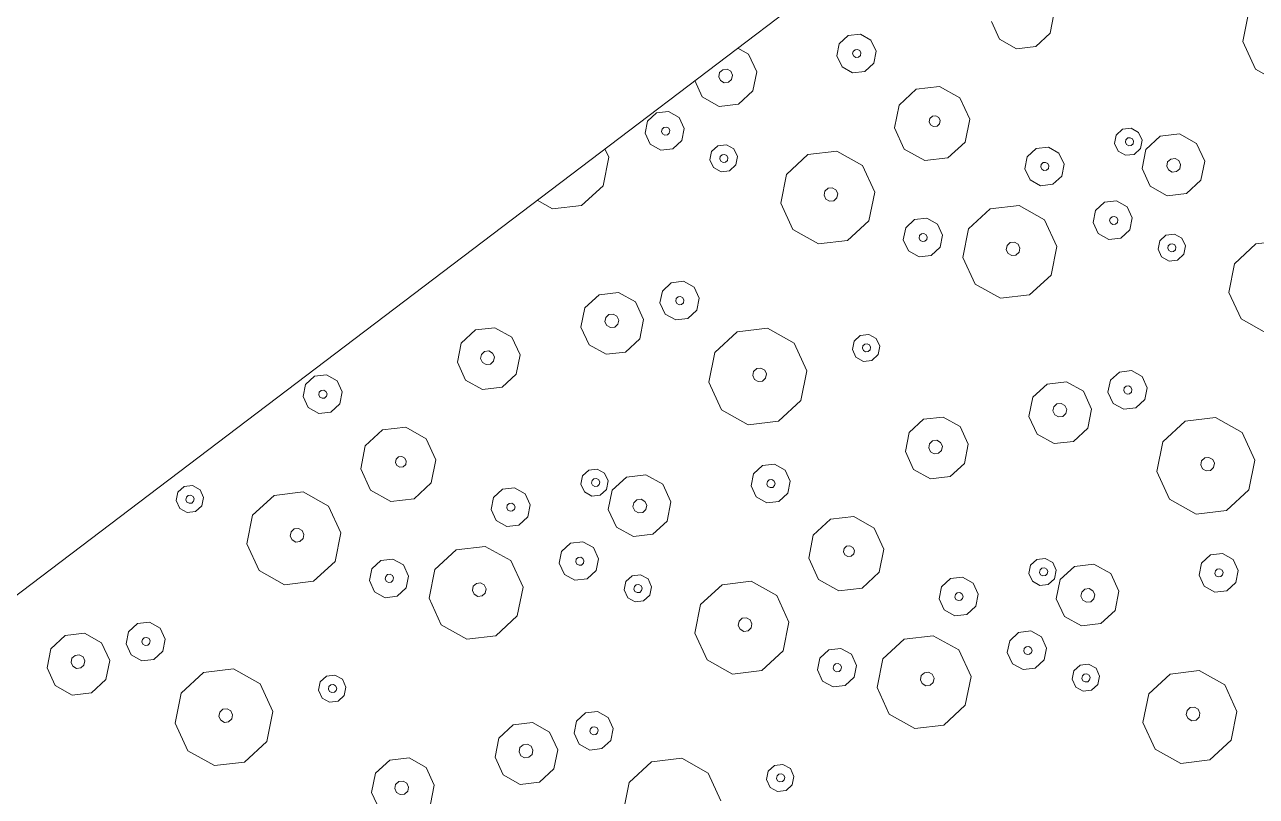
# Model space of a CAD drawing. Header units: metres. Extents: x -2858 to 512, y -1995 to 1252.
# Drawn here: x -568.581 to -563.583, y 349.861 to 352.994 of the extents above; entities that cross this region are included whole.
import ezdxf

# ---------------------------------------------------------------- set-up
doc = ezdxf.new("R2010")
doc.units = ezdxf.units.M
doc.layers.add('Calque commun', color=7, linetype='Continuous')

# ---------------------------------------------------------------- blocks, each defined once
blk = doc.blocks.new('pattern')
at = {"layer": 'Calque commun', "color": 54, "linetype": 'Continuous', "lineweight": 9}
for p, q in [((109.5286, 102.8711), (109.6307, 102.9314)), ((109.6307, 102.9314), (109.7489, 102.9201)), ((109.7489, 102.9201), (109.8378, 102.8416)), ((109.4813, 102.7622), (109.5286, 102.8711)), ((109.8378, 102.8416), (109.8636, 102.7258)), ((109.6266, 102.748), (109.6335, 102.7639)), ((109.6335, 102.7639), (109.6484, 102.7727)), ((109.6484, 102.7727), (109.6656, 102.771)), ((109.6656, 102.771), (109.6786, 102.7596)), ((109.5071, 102.6464), (109.4813, 102.7622)), ((109.6304, 102.7311), (109.6266, 102.748)), ((109.6434, 102.7196), (109.6304, 102.7311)), ((109.6606, 102.718), (109.6434, 102.7196)), ((109.6755, 102.7268), (109.6606, 102.718)), ((109.6824, 102.7427), (109.6755, 102.7268)), ((109.6786, 102.7596), (109.6824, 102.7427)), ((109.8636, 102.7258), (109.8164, 102.6169)), ((109.5961, 102.5678), (109.5071, 102.6464)), ((109.8164, 102.6169), (109.7142, 102.5566)), ((109.7142, 102.5566), (109.5961, 102.5678)), ((109.0989, 102.4937), (109.1415, 102.5188)), ((109.1415, 102.5188), (109.1907, 102.5141)), ((109.1907, 102.5141), (109.2278, 102.4814)), ((109.0792, 102.4483), (109.0989, 102.4937)), ((109.2278, 102.4814), (109.2385, 102.4332)), ((109.09, 102.4001), (109.0792, 102.4483)), ((109.1414, 102.4432), (109.1456, 102.4527)), ((109.1437, 102.4331), (109.1414, 102.4432)), ((109.1515, 102.4262), (109.1437, 102.4331)), ((109.1456, 102.4527), (109.1545, 102.458)), ((109.1618, 102.4252), (109.1515, 102.4262)), ((109.1545, 102.458), (109.1648, 102.457)), ((109.1707, 102.4305), (109.1618, 102.4252)), ((109.1648, 102.457), (109.1726, 102.4502)), ((109.1749, 102.44), (109.1707, 102.4305)), ((109.1726, 102.4502), (109.1749, 102.44)), ((109.2385, 102.4332), (109.2188, 102.3878)), ((109.127, 102.3673), (109.09, 102.4001)), ((109.1763, 102.3627), (109.127, 102.3673)), ((109.2188, 102.3878), (109.1763, 102.3627)), ((109.7932, 102.3601), (109.823, 102.3777)), ((109.823, 102.3777), (109.8575, 102.3744)), ((109.8575, 102.3744), (109.8834, 102.3515)), ((109.7794, 102.3284), (109.7932, 102.3601)), ((109.787, 102.2946), (109.7794, 102.3284)), ((109.8189, 102.3256), (109.823, 102.3351)), ((109.8211, 102.3155), (109.8189, 102.3256)), ((109.8289, 102.3086), (109.8211, 102.3155)), ((109.823, 102.3351), (109.832, 102.3404)), ((109.832, 102.3404), (109.8423, 102.3394)), ((109.8482, 102.3129), (109.8393, 102.3076)), ((109.8423, 102.3394), (109.8501, 102.3326)), ((109.8523, 102.3224), (109.8482, 102.3129)), ((109.8501, 102.3326), (109.8523, 102.3224)), ((109.8909, 102.3177), (109.8772, 102.286)), ((109.8834, 102.3515), (109.8909, 102.3177)), ((108.7199, 102.2445), (108.8263, 102.3074)), ((108.8263, 102.3074), (108.9493, 102.2956)), ((108.9493, 102.2956), (109.042, 102.2138)), ((109.8129, 102.2717), (109.787, 102.2946)), ((109.8474, 102.2684), (109.8129, 102.2717)), ((109.8393, 102.3076), (109.8289, 102.3086)), ((109.8772, 102.286), (109.8474, 102.2684)), ((108.6707, 102.1311), (108.7199, 102.2445)), ((109.042, 102.2138), (109.0689, 102.0932)), ((109.4845, 102.1891), (109.5526, 102.2293)), ((109.5526, 102.2293), (109.6314, 102.2218)), ((109.6314, 102.2218), (109.6907, 102.1694)), ((109.453, 102.1165), (109.4845, 102.1891)), ((109.6907, 102.1694), (109.7079, 102.0922)), ((108.6976, 102.0105), (108.6707, 102.1311)), ((108.8319, 102.1154), (108.8388, 102.1312)), ((108.8357, 102.0985), (108.8319, 102.1154)), ((108.8388, 102.1312), (108.8537, 102.14)), ((108.8537, 102.14), (108.8709, 102.1384)), ((108.8709, 102.1384), (108.8839, 102.127)), ((108.8839, 102.127), (108.8876, 102.1101)), ((109.4702, 102.0393), (109.453, 102.1165)), ((109.5533, 102.1088), (109.5601, 102.1247)), ((109.5601, 102.1247), (109.575, 102.1335)), ((109.575, 102.1335), (109.5923, 102.1318)), ((109.5923, 102.1318), (109.6052, 102.1204)), ((109.6052, 102.1204), (109.609, 102.1035)), ((109.8325, 102.0781), (109.8522, 102.1234)), ((109.8522, 102.1234), (109.8948, 102.1486)), ((109.8948, 102.1486), (109.944, 102.1439)), ((109.944, 102.1439), (109.9811, 102.1112)), ((108.8486, 102.087), (108.8357, 102.0985)), ((108.8659, 102.0854), (108.8486, 102.087)), ((108.8808, 102.0942), (108.8659, 102.0854)), ((108.8876, 102.1101), (108.8808, 102.0942)), ((109.0689, 102.0932), (109.0197, 101.9798)), ((109.557, 102.0919), (109.5533, 102.1088)), ((109.57, 102.0805), (109.557, 102.0919)), ((109.5872, 102.0788), (109.57, 102.0805)), ((109.6021, 102.0876), (109.5872, 102.0788)), ((109.609, 102.1035), (109.6021, 102.0876)), ((109.7079, 102.0922), (109.6764, 102.0196)), ((109.8433, 102.0298), (109.8325, 102.0781)), ((109.8934, 102.0759), (109.8976, 102.0854)), ((109.8957, 102.0657), (109.8934, 102.0759)), ((109.9035, 102.0589), (109.8957, 102.0657)), ((109.8976, 102.0854), (109.9065, 102.0907)), ((109.9065, 102.0907), (109.9168, 102.0897)), ((109.9228, 102.0632), (109.9138, 102.0579)), ((109.9168, 102.0897), (109.9246, 102.0828)), ((109.9269, 102.0727), (109.9228, 102.0632)), ((109.9246, 102.0828), (109.9269, 102.0727)), ((109.9918, 102.0629), (109.9722, 102.0175)), ((109.9811, 102.1112), (109.9918, 102.0629)), ((109.5295, 101.9869), (109.4702, 102.0393)), ((109.6764, 102.0196), (109.6083, 101.9794)), ((109.8804, 101.9971), (109.8433, 102.0298)), ((109.9138, 102.0579), (109.9035, 102.0589)), ((109.9722, 102.0175), (109.9296, 101.9924)), ((110.1426, 101.9726), (110.2448, 102.033)), ((110.2448, 102.033), (110.3629, 102.0217)), ((110.3629, 102.0217), (110.4519, 101.9432)), ((108.7902, 101.9286), (108.6976, 102.0105)), ((109.0197, 101.9798), (108.9133, 101.9169)), ((109.6083, 101.9794), (109.5295, 101.9869)), ((109.9296, 101.9924), (109.8804, 101.9971)), ((110.0954, 101.8638), (110.1426, 101.9726)), ((108.3046, 101.9364), (108.3304, 101.8206)), ((108.9133, 101.9169), (108.7902, 101.9286)), ((109.577, 101.9109), (109.5908, 101.9426)), ((109.5908, 101.9426), (109.6206, 101.9602)), ((109.6127, 101.9105), (109.6168, 101.92)), ((109.6168, 101.92), (109.6258, 101.9253)), ((109.6206, 101.9602), (109.6551, 101.9569)), ((109.6258, 101.9253), (109.6361, 101.9243)), ((109.6361, 101.9243), (109.6439, 101.9174)), ((109.6439, 101.9174), (109.6461, 101.9073)), ((109.6551, 101.9569), (109.681, 101.934)), ((109.681, 101.934), (109.6885, 101.9002)), ((110.4519, 101.9432), (110.4777, 101.8274)), ((109.5846, 101.8771), (109.577, 101.9109)), ((109.6105, 101.8542), (109.5846, 101.8771)), ((109.615, 101.9003), (109.6127, 101.9105)), ((109.6227, 101.8935), (109.615, 101.9003)), ((109.6331, 101.8925), (109.6227, 101.8935)), ((109.642, 101.8978), (109.6331, 101.8925)), ((109.6461, 101.9073), (109.642, 101.8978)), ((109.6748, 101.8685), (109.645, 101.8509)), ((109.6885, 101.9002), (109.6748, 101.8685)), ((110.1212, 101.748), (110.0954, 101.8638)), ((110.2407, 101.8496), (110.2476, 101.8654)), ((110.2476, 101.8654), (110.2625, 101.8742)), ((110.2625, 101.8742), (110.2797, 101.8726)), ((110.2797, 101.8726), (110.2927, 101.8611)), ((108.3304, 101.8206), (108.2832, 101.7117)), ((109.645, 101.8509), (109.6105, 101.8542)), ((110.2444, 101.8327), (110.2407, 101.8496)), ((110.2574, 101.8212), (110.2444, 101.8327)), ((110.2746, 101.8196), (110.2574, 101.8212)), ((110.2895, 101.8284), (110.2746, 101.8196)), ((110.2964, 101.8443), (110.2895, 101.8284)), ((110.2927, 101.8611), (110.2964, 101.8443)), ((110.4777, 101.8274), (110.4305, 101.7185)), ((109.8545, 101.7262), (109.8741, 101.7716)), ((109.8741, 101.7716), (109.9167, 101.7967)), ((109.9167, 101.7967), (109.9659, 101.792)), ((109.9659, 101.792), (110.003, 101.7593)), ((108.0629, 101.6626), (107.974, 101.7412)), ((108.7726, 101.6776), (108.7923, 101.7229)), ((108.7923, 101.7229), (108.8348, 101.7481)), ((108.8348, 101.7481), (108.884, 101.7434)), ((108.884, 101.7434), (108.9211, 101.7107)), ((109.8652, 101.678), (109.8545, 101.7262)), ((109.9167, 101.7211), (109.9208, 101.7306)), ((109.9189, 101.711), (109.9167, 101.7211)), ((109.9208, 101.7306), (109.9297, 101.7359)), ((109.9297, 101.7359), (109.9401, 101.7349)), ((109.9401, 101.7349), (109.9479, 101.7281)), ((109.9501, 101.7179), (109.946, 101.7084)), ((109.9479, 101.7281), (109.9501, 101.7179)), ((110.003, 101.7593), (110.0137, 101.7111)), ((110.2101, 101.6694), (110.1212, 101.748)), ((110.4305, 101.7185), (110.3283, 101.6582)), ((110.9238, 101.7077), (110.9536, 101.7253)), ((110.9536, 101.7253), (110.9881, 101.722)), ((110.9881, 101.722), (111.014, 101.6991)), ((108.2832, 101.7117), (108.1811, 101.6514)), ((108.7833, 101.6293), (108.7726, 101.6776)), ((108.8348, 101.6725), (108.8389, 101.682)), ((108.837, 101.6623), (108.8348, 101.6725)), ((108.8389, 101.682), (108.8479, 101.6873)), ((108.8479, 101.6873), (108.8582, 101.6863)), ((108.8582, 101.6863), (108.866, 101.6794)), ((108.8682, 101.6693), (108.8641, 101.6598)), ((108.866, 101.6794), (108.8682, 101.6693)), ((108.9211, 101.7107), (108.9319, 101.6624)), ((109.9023, 101.6452), (109.8652, 101.678)), ((109.9267, 101.7041), (109.9189, 101.711)), ((109.937, 101.7031), (109.9267, 101.7041)), ((109.946, 101.7084), (109.937, 101.7031)), ((109.9941, 101.6657), (109.9515, 101.6406)), ((110.0137, 101.7111), (109.9941, 101.6657)), ((110.3283, 101.6582), (110.2101, 101.6694)), ((110.9101, 101.6759), (110.9238, 101.7077)), ((110.9176, 101.6422), (110.9101, 101.6759)), ((110.9478, 101.6731), (110.952, 101.6826)), ((110.9501, 101.6629), (110.9478, 101.6731)), ((110.9579, 101.6561), (110.9501, 101.6629)), ((110.952, 101.6826), (110.9609, 101.6879)), ((110.9609, 101.6879), (110.9712, 101.6869)), ((110.9712, 101.6869), (110.979, 101.68)), ((110.9813, 101.6699), (110.9771, 101.6604)), ((110.979, 101.68), (110.9813, 101.6699)), ((111.0216, 101.6653), (111.0078, 101.6336)), ((111.014, 101.6991), (111.0216, 101.6653)), ((108.1811, 101.6514), (108.0629, 101.6626)), ((108.8204, 101.5966), (108.7833, 101.6293)), ((108.8448, 101.6555), (108.837, 101.6623)), ((108.8552, 101.6545), (108.8448, 101.6555)), ((108.8641, 101.6598), (108.8552, 101.6545)), ((108.9122, 101.617), (108.8696, 101.5919)), ((108.9319, 101.6624), (108.9122, 101.617)), ((109.0073, 101.6126), (109.0754, 101.6528)), ((109.0754, 101.6528), (109.1542, 101.6453)), ((109.1542, 101.6453), (109.2135, 101.5929)), ((109.9515, 101.6406), (109.9023, 101.6452)), ((110.4184, 101.5966), (110.461, 101.6218)), ((110.461, 101.6218), (110.5102, 101.6171)), ((110.5102, 101.6171), (110.5473, 101.5843)), ((110.9435, 101.6192), (110.9176, 101.6422)), ((110.978, 101.616), (110.9435, 101.6192)), ((110.9682, 101.6551), (110.9579, 101.6561)), ((110.9771, 101.6604), (110.9682, 101.6551)), ((111.0078, 101.6336), (110.978, 101.616)), ((108.8696, 101.5919), (108.8204, 101.5966)), ((108.9758, 101.54), (109.0073, 101.6126)), ((109.2135, 101.5929), (109.2307, 101.5157)), ((110.3988, 101.5513), (110.4184, 101.5966)), ((110.5473, 101.5843), (110.5581, 101.5361)), ((108.993, 101.4628), (108.9758, 101.54)), ((109.0688, 101.5226), (109.0757, 101.5385)), ((109.0726, 101.5057), (109.0688, 101.5226)), ((109.0757, 101.5385), (109.0906, 101.5473)), ((109.0906, 101.5473), (109.1078, 101.5457)), ((109.1078, 101.5457), (109.1208, 101.5342)), ((109.1246, 101.5173), (109.1177, 101.5014)), ((109.1208, 101.5342), (109.1246, 101.5173)), ((109.2307, 101.5157), (109.1992, 101.4431)), ((110.4095, 101.503), (110.3988, 101.5513)), ((110.461, 101.5461), (110.4651, 101.5557)), ((110.4632, 101.536), (110.461, 101.5461)), ((110.471, 101.5291), (110.4632, 101.536)), ((110.4651, 101.5557), (110.4741, 101.5609)), ((110.4814, 101.5281), (110.471, 101.5291)), ((110.4741, 101.5609), (110.4844, 101.56)), ((110.4903, 101.5334), (110.4814, 101.5281)), ((110.4844, 101.56), (110.4922, 101.5531)), ((110.4944, 101.543), (110.4903, 101.5334)), ((110.4922, 101.5531), (110.4944, 101.543)), ((110.5581, 101.5361), (110.5384, 101.4907)), ((111.1464, 101.4399), (111.1955, 101.5533)), ((108.26, 101.4549), (108.2898, 101.4725)), ((108.2898, 101.4725), (108.3243, 101.4692)), ((108.3243, 101.4692), (108.3502, 101.4463)), ((109.0856, 101.4943), (109.0726, 101.5057)), ((109.1028, 101.4927), (109.0856, 101.4943)), ((109.1177, 101.5014), (109.1028, 101.4927)), ((110.4466, 101.4703), (110.4095, 101.503)), ((110.4958, 101.4656), (110.4466, 101.4703)), ((110.5384, 101.4907), (110.4958, 101.4656)), ((108.2463, 101.4232), (108.26, 101.4549)), ((108.2538, 101.3894), (108.2463, 101.4232)), ((108.2857, 101.4204), (108.2898, 101.4299)), ((108.288, 101.4103), (108.2857, 101.4204)), ((108.2898, 101.4299), (108.2988, 101.4352)), ((108.2988, 101.4352), (108.3091, 101.4342)), ((108.3091, 101.4342), (108.3169, 101.4274)), ((108.3192, 101.4172), (108.315, 101.4077)), ((108.3169, 101.4274), (108.3192, 101.4172)), ((108.3502, 101.4463), (108.3578, 101.4126)), ((109.0523, 101.4104), (108.993, 101.4628)), ((109.1992, 101.4431), (109.1311, 101.4029)), ((109.9935, 101.3646), (110.0753, 101.4129)), ((110.0753, 101.4129), (110.1698, 101.4039)), ((111.1732, 101.3193), (111.1464, 101.4399)), ((108.2797, 101.3665), (108.2538, 101.3894)), ((108.3142, 101.3632), (108.2797, 101.3665)), ((108.2958, 101.4034), (108.288, 101.4103)), ((108.3061, 101.4024), (108.2958, 101.4034)), ((108.315, 101.4077), (108.3061, 101.4024)), ((108.344, 101.3808), (108.3142, 101.3632)), ((108.3578, 101.4126), (108.344, 101.3808)), ((109.1311, 101.4029), (109.0523, 101.4104)), ((109.4479, 101.335), (109.516, 101.3752)), ((109.516, 101.3752), (109.5948, 101.3677)), ((109.5948, 101.3677), (109.6541, 101.3154)), ((109.9557, 101.2775), (109.9935, 101.3646)), ((110.1698, 101.4039), (110.2409, 101.3411)), ((107.9513, 101.2839), (108.0194, 101.3241)), ((108.0194, 101.3241), (108.0982, 101.3166)), ((108.0982, 101.3166), (108.1575, 101.2642)), ((109.4164, 101.2624), (109.4479, 101.335)), ((109.6541, 101.3154), (109.6713, 101.2382)), ((110.2409, 101.3411), (110.2616, 101.2484)), ((110.4711, 101.2747), (110.5732, 101.335)), ((110.5732, 101.335), (110.6914, 101.3238)), ((110.6914, 101.3238), (110.7803, 101.2452)), ((111.2659, 101.2375), (111.1732, 101.3193)), ((107.5088, 101.3086), (107.5357, 101.188)), ((107.9198, 101.2113), (107.9513, 101.2839)), ((108.1575, 101.2642), (108.1747, 101.187)), ((109.5237, 101.2625), (109.5386, 101.2713)), ((109.5386, 101.2713), (109.5558, 101.2696)), ((109.5558, 101.2696), (109.5688, 101.2582)), ((109.9764, 101.1849), (109.9557, 101.2775)), ((110.072, 101.2662), (110.0775, 101.2789)), ((110.075, 101.2527), (110.072, 101.2662)), ((110.0775, 101.2789), (110.0894, 101.2859)), ((110.0894, 101.2859), (110.1032, 101.2846)), ((110.1032, 101.2846), (110.1136, 101.2754)), ((110.1136, 101.2754), (110.1166, 101.2619)), ((110.4238, 101.1658), (110.4711, 101.2747)), ((111.4954, 101.2886), (111.3889, 101.2258)), ((108.0201, 101.2036), (108.027, 101.2195)), ((108.027, 101.2195), (108.0419, 101.2283)), ((108.0419, 101.2283), (108.0591, 101.2266)), ((108.0591, 101.2266), (108.0721, 101.2152)), ((108.0721, 101.2152), (108.0758, 101.1983)), ((108.2994, 101.1729), (108.319, 101.2182)), ((108.319, 101.2182), (108.3616, 101.2434)), ((108.3616, 101.2434), (108.4108, 101.2387)), ((108.4108, 101.2387), (108.4479, 101.206)), ((109.4336, 101.1852), (109.4164, 101.2624)), ((109.5168, 101.2466), (109.5237, 101.2625)), ((109.5206, 101.2297), (109.5168, 101.2466)), ((109.5336, 101.2182), (109.5206, 101.2297)), ((109.5508, 101.2166), (109.5336, 101.2182)), ((109.5657, 101.2254), (109.5508, 101.2166)), ((109.5726, 101.2413), (109.5657, 101.2254)), ((109.5688, 101.2582), (109.5726, 101.2413)), ((109.6713, 101.2382), (109.6398, 101.1656)), ((110.0854, 101.2435), (110.075, 101.2527)), ((110.0991, 101.2422), (110.0854, 101.2435)), ((110.1111, 101.2492), (110.0991, 101.2422)), ((110.1166, 101.2619), (110.1111, 101.2492)), ((110.2616, 101.2484), (110.2238, 101.1613)), ((110.7803, 101.2452), (110.8061, 101.1294)), ((111.3889, 101.2258), (111.2659, 101.2375)), ((107.5357, 101.188), (107.4865, 101.0746)), ((107.937, 101.1341), (107.9198, 101.2113)), ((108.0238, 101.1867), (108.0201, 101.2036)), ((108.0368, 101.1753), (108.0238, 101.1867)), ((108.054, 101.1736), (108.0368, 101.1753)), ((108.0689, 101.1824), (108.054, 101.1736)), ((108.0758, 101.1983), (108.0689, 101.1824)), ((108.1747, 101.187), (108.1432, 101.1144)), ((108.3101, 101.1246), (108.2994, 101.1729)), ((108.3603, 101.1707), (108.3644, 101.1802)), ((108.3625, 101.1605), (108.3603, 101.1707)), ((108.3644, 101.1802), (108.3733, 101.1855)), ((108.3733, 101.1855), (108.3837, 101.1845)), ((108.3837, 101.1845), (108.3915, 101.1776)), ((108.3937, 101.1675), (108.3896, 101.158)), ((108.3915, 101.1776), (108.3937, 101.1675)), ((108.4479, 101.206), (108.4586, 101.1577)), ((109.4929, 101.1329), (109.4336, 101.1852)), ((109.6398, 101.1656), (109.5717, 101.1254)), ((110.0475, 101.1221), (109.9764, 101.1849)), ((110.4496, 101.05), (110.4238, 101.1658)), ((110.5691, 101.1516), (110.576, 101.1675)), ((110.576, 101.1675), (110.5909, 101.1763)), ((110.5909, 101.1763), (110.6081, 101.1747)), ((110.6081, 101.1747), (110.6211, 101.1632)), ((110.6211, 101.1632), (110.6249, 101.1463)), ((107.9963, 101.0817), (107.937, 101.1341)), ((108.1432, 101.1144), (108.0751, 101.0742)), ((108.3472, 101.0919), (108.3101, 101.1246)), ((108.3703, 101.1537), (108.3625, 101.1605)), ((108.3806, 101.1527), (108.3703, 101.1537)), ((108.3896, 101.158), (108.3806, 101.1527)), ((108.4586, 101.1577), (108.439, 101.1123)), ((108.6094, 101.0675), (108.7116, 101.1278)), ((108.7116, 101.1278), (108.8297, 101.1165)), ((108.8297, 101.1165), (108.9187, 101.038)), ((109.5717, 101.1254), (109.4929, 101.1329)), ((110.1421, 101.1131), (110.0475, 101.1221)), ((110.2238, 101.1613), (110.1421, 101.1131)), ((110.5729, 101.1347), (110.5691, 101.1516)), ((110.5859, 101.1233), (110.5729, 101.1347)), ((110.6031, 101.1216), (110.5859, 101.1233)), ((110.618, 101.1304), (110.6031, 101.1216)), ((110.6249, 101.1463), (110.618, 101.1304)), ((110.8061, 101.1294), (110.7589, 101.0205)), ((107.4865, 101.0746), (107.3801, 101.0117)), ((108.0751, 101.0742), (107.9963, 101.0817)), ((108.3964, 101.0872), (108.3472, 101.0919)), ((108.439, 101.1123), (108.3964, 101.0872)), ((108.5622, 100.9586), (108.6094, 101.0675)), ((108.0439, 101.0057), (108.0576, 101.0374)), ((108.0576, 101.0374), (108.0874, 101.055)), ((108.0795, 101.0053), (108.0836, 101.0148)), ((108.0836, 101.0148), (108.0926, 101.0201)), ((108.0874, 101.055), (108.1219, 101.0517)), ((108.0926, 101.0201), (108.1029, 101.0191)), ((108.1029, 101.0191), (108.1107, 101.0122)), ((108.1219, 101.0517), (108.1478, 101.0288)), ((108.1478, 101.0288), (108.1554, 100.995)), ((108.9187, 101.038), (108.9445, 100.9222)), ((110.5386, 100.9715), (110.4496, 101.05)), ((110.7589, 101.0205), (110.6567, 100.9602)), ((111.2483, 100.9864), (111.2679, 101.0318)), ((111.2679, 101.0318), (111.3105, 101.0569)), ((111.3105, 101.0569), (111.3597, 101.0522)), ((111.3597, 101.0522), (111.3968, 101.0195)), ((111.3968, 101.0195), (111.4075, 100.9712)), ((108.0514, 100.9719), (108.0439, 101.0057)), ((108.0773, 100.949), (108.0514, 100.9719)), ((108.0818, 100.9951), (108.0795, 101.0053)), ((108.0896, 100.9883), (108.0818, 100.9951)), ((108.0999, 100.9873), (108.0896, 100.9883)), ((108.1088, 100.9926), (108.0999, 100.9873)), ((108.113, 101.0021), (108.1088, 100.9926)), ((108.1107, 101.0122), (108.113, 101.0021)), ((108.1416, 100.9633), (108.1118, 100.9457)), ((108.1554, 100.995), (108.1416, 100.9633)), ((108.7144, 100.9602), (108.7293, 100.969)), ((108.7293, 100.969), (108.7465, 100.9674)), ((108.7465, 100.9674), (108.7595, 100.9559)), ((110.6567, 100.9602), (110.5386, 100.9715)), ((111.259, 100.9382), (111.2483, 100.9864)), ((111.3105, 100.9813), (111.3146, 100.9908)), ((111.3127, 100.9712), (111.3105, 100.9813)), ((111.3205, 100.9643), (111.3127, 100.9712)), ((111.3146, 100.9908), (111.3235, 100.9961)), ((111.3308, 100.9633), (111.3205, 100.9643)), ((111.3235, 100.9961), (111.3339, 100.9951)), ((111.3398, 100.9686), (111.3308, 100.9633)), ((111.3339, 100.9951), (111.3416, 100.9882)), ((111.3439, 100.9781), (111.3398, 100.9686)), ((111.3416, 100.9882), (111.3439, 100.9781)), ((111.4075, 100.9712), (111.3879, 100.9259)), ((108.1118, 100.9457), (108.0773, 100.949)), ((108.588, 100.8428), (108.5622, 100.9586)), ((108.7075, 100.9444), (108.7144, 100.9602)), ((108.7113, 100.9275), (108.7075, 100.9444)), ((108.7242, 100.916), (108.7113, 100.9275)), ((108.7415, 100.9144), (108.7242, 100.916)), ((108.7564, 100.9232), (108.7415, 100.9144)), ((108.7633, 100.9391), (108.7564, 100.9232)), ((108.7595, 100.9559), (108.7633, 100.9391)), ((108.9445, 100.9222), (108.8973, 100.8133)), ((110.0414, 100.8973), (110.084, 100.9225)), ((110.084, 100.9225), (110.1332, 100.9178)), ((110.1332, 100.9178), (110.1703, 100.8851)), ((111.2961, 100.9054), (111.259, 100.9382)), ((111.3879, 100.9259), (111.3453, 100.9007)), ((111.4515, 100.8488), (111.483, 100.9214)), ((111.483, 100.9214), (111.5511, 100.9616)), ((111.5511, 100.9616), (111.6299, 100.9541)), ((111.6299, 100.9541), (111.6892, 100.9018)), ((108.3213, 100.821), (108.341, 100.8664)), ((108.341, 100.8664), (108.3835, 100.8915)), ((108.3835, 100.8915), (108.4328, 100.8868)), ((108.4328, 100.8868), (108.4698, 100.8541)), ((110.0217, 100.852), (110.0414, 100.8973)), ((110.1703, 100.8851), (110.181, 100.8368)), ((111.3453, 100.9007), (111.2961, 100.9054)), ((111.6892, 100.9018), (111.7064, 100.8246)), ((108.332, 100.7728), (108.3213, 100.821)), ((108.3835, 100.8159), (108.3876, 100.8254)), ((108.3857, 100.8058), (108.3835, 100.8159)), ((108.3876, 100.8254), (108.3966, 100.8307)), ((108.3966, 100.8307), (108.4069, 100.8297)), ((108.4069, 100.8297), (108.4147, 100.8229)), ((108.4147, 100.8229), (108.4169, 100.8127)), ((108.4698, 100.8541), (108.4806, 100.8059)), ((108.677, 100.7642), (108.588, 100.8428)), ((108.8973, 100.8133), (108.7951, 100.753)), ((109.3907, 100.8025), (109.4205, 100.8201)), ((109.4205, 100.8201), (109.4549, 100.8168)), ((109.4549, 100.8168), (109.4809, 100.7939)), ((110.0325, 100.8037), (110.0217, 100.852)), ((110.0839, 100.8468), (110.0881, 100.8564)), ((110.0862, 100.8367), (110.0839, 100.8468)), ((110.094, 100.8298), (110.0862, 100.8367)), ((110.0881, 100.8564), (110.097, 100.8616)), ((110.1043, 100.8289), (110.094, 100.8298)), ((110.097, 100.8616), (110.1073, 100.8607)), ((110.1132, 100.8341), (110.1043, 100.8289)), ((110.1073, 100.8607), (110.1151, 100.8538)), ((110.1174, 100.8437), (110.1132, 100.8341)), ((110.1151, 100.8538), (110.1174, 100.8437)), ((110.181, 100.8368), (110.1613, 100.7914)), ((111.4687, 100.7716), (111.4515, 100.8488)), ((111.5445, 100.8315), (111.5514, 100.8474)), ((111.5483, 100.8146), (111.5445, 100.8315)), ((111.5612, 100.8031), (111.5483, 100.8146)), ((111.5514, 100.8474), (111.5663, 100.8561)), ((111.5663, 100.8561), (111.5835, 100.8545)), ((111.5835, 100.8545), (111.5965, 100.8431)), ((111.6003, 100.8262), (111.5934, 100.8103)), ((111.5965, 100.8431), (111.6003, 100.8262)), ((111.7064, 100.8246), (111.6749, 100.752)), ((108.3691, 100.7401), (108.332, 100.7728)), ((108.3935, 100.7989), (108.3857, 100.8058)), ((108.4039, 100.7979), (108.3935, 100.7989)), ((108.4128, 100.8032), (108.4039, 100.7979)), ((108.4169, 100.8127), (108.4128, 100.8032)), ((108.4806, 100.8059), (108.4609, 100.7605)), ((108.7951, 100.753), (108.677, 100.7642)), ((109.3769, 100.7707), (109.3907, 100.8025)), ((109.3844, 100.737), (109.3769, 100.7707)), ((109.4147, 100.7679), (109.4188, 100.7774)), ((109.4169, 100.7578), (109.4147, 100.7679)), ((109.4188, 100.7774), (109.4277, 100.7827)), ((109.4277, 100.7827), (109.4381, 100.7817)), ((109.4381, 100.7817), (109.4458, 100.7748)), ((109.4481, 100.7647), (109.444, 100.7552)), ((109.4458, 100.7748), (109.4481, 100.7647)), ((109.4809, 100.7939), (109.4884, 100.7601)), ((110.0695, 100.771), (110.0325, 100.8037)), ((110.1188, 100.7663), (110.0695, 100.771)), ((110.1613, 100.7914), (110.1188, 100.7663)), ((110.7219, 100.732), (110.7357, 100.7638)), ((110.7357, 100.7638), (110.7655, 100.7814)), ((110.7655, 100.7814), (110.8, 100.7781)), ((110.8, 100.7781), (110.8259, 100.7552)), ((111.528, 100.7193), (111.4687, 100.7716)), ((111.5785, 100.8015), (111.5612, 100.8031)), ((111.5934, 100.8103), (111.5785, 100.8015)), ((108.4183, 100.7354), (108.3691, 100.7401)), ((108.4609, 100.7605), (108.4183, 100.7354)), ((108.8853, 100.6914), (108.9278, 100.7166)), ((108.9278, 100.7166), (108.9771, 100.7119)), ((109.4104, 100.7141), (109.3844, 100.737)), ((109.4448, 100.7108), (109.4104, 100.7141)), ((109.4247, 100.7509), (109.4169, 100.7578)), ((109.435, 100.7499), (109.4247, 100.7509)), ((109.444, 100.7552), (109.435, 100.7499)), ((109.4746, 100.7284), (109.4448, 100.7108)), ((109.4884, 100.7601), (109.4746, 100.7284)), ((110.7295, 100.6982), (110.7219, 100.732)), ((110.7614, 100.7293), (110.7655, 100.7388)), ((110.7636, 100.7191), (110.7614, 100.7293)), ((110.7714, 100.7122), (110.7636, 100.7191)), ((110.7655, 100.7388), (110.7745, 100.7441)), ((110.7745, 100.7441), (110.7848, 100.7431)), ((110.7907, 100.7165), (110.7818, 100.7113)), ((110.7848, 100.7431), (110.7926, 100.7362)), ((110.7948, 100.7261), (110.7907, 100.7165)), ((110.7926, 100.7362), (110.7948, 100.7261)), ((110.8334, 100.7214), (110.8197, 100.6896)), ((110.8259, 100.7552), (110.8334, 100.7214)), ((111.6068, 100.7118), (111.528, 100.7193)), ((111.6749, 100.752), (111.6068, 100.7118)), ((108.8656, 100.6461), (108.8853, 100.6914)), ((108.9771, 100.7119), (109.0141, 100.6792)), ((109.0141, 100.6792), (109.0249, 100.6309)), ((109.6624, 100.6481), (109.7688, 100.711)), ((109.7688, 100.711), (109.8919, 100.6993)), ((109.8919, 100.6993), (109.9845, 100.6175)), ((110.7554, 100.6753), (110.7295, 100.6982)), ((110.7899, 100.672), (110.7554, 100.6753)), ((110.7818, 100.7113), (110.7714, 100.7122)), ((110.8197, 100.6896), (110.7899, 100.672)), ((111.9236, 100.6438), (111.9917, 100.6841)), ((108.8764, 100.5978), (108.8656, 100.6461)), ((108.9278, 100.6409), (108.9319, 100.6505)), ((108.9301, 100.6308), (108.9278, 100.6409)), ((108.9378, 100.6239), (108.9301, 100.6308)), ((108.9319, 100.6505), (108.9409, 100.6557)), ((108.9482, 100.623), (108.9378, 100.6239)), ((108.9409, 100.6557), (108.9512, 100.6548)), ((108.9571, 100.6282), (108.9482, 100.623)), ((108.9512, 100.6548), (108.959, 100.6479)), ((108.9613, 100.6378), (108.9571, 100.6282)), ((108.959, 100.6479), (108.9613, 100.6378)), ((109.0249, 100.6309), (109.0052, 100.5855)), ((109.6132, 100.5347), (109.6624, 100.6481)), ((109.9845, 100.6175), (110.0114, 100.4968)), ((110.427, 100.5927), (110.4951, 100.6329)), ((110.4951, 100.6329), (110.5739, 100.6254)), ((110.5739, 100.6254), (110.6332, 100.5731)), ((111.8921, 100.5713), (111.9236, 100.6438)), ((108.9134, 100.5651), (108.8764, 100.5978)), ((108.9626, 100.5604), (108.9134, 100.5651)), ((109.0052, 100.5855), (108.9626, 100.5604)), ((110.3955, 100.5201), (110.427, 100.5927)), ((110.6332, 100.5731), (110.6504, 100.4959)), ((111.9093, 100.4941), (111.8921, 100.5713)), ((111.9925, 100.5554), (111.9994, 100.5713)), ((111.9994, 100.5713), (112.0143, 100.5801)), ((112.0143, 100.5801), (112.0315, 100.5785)), ((112.0315, 100.5785), (112.0445, 100.567)), ((112.0445, 100.567), (112.0483, 100.5501)), ((109.6401, 100.4141), (109.6132, 100.5347)), ((109.7744, 100.519), (109.7813, 100.5349)), ((109.7782, 100.5021), (109.7744, 100.519)), ((109.7813, 100.5349), (109.7962, 100.5437)), ((109.7962, 100.5437), (109.8134, 100.542)), ((109.8134, 100.542), (109.8264, 100.5306)), ((109.8301, 100.5137), (109.8233, 100.4978)), ((109.8264, 100.5306), (109.8301, 100.5137)), ((110.4127, 100.4429), (110.3955, 100.5201)), ((110.4958, 100.5125), (110.5026, 100.5283)), ((110.5026, 100.5283), (110.5175, 100.5371)), ((110.5175, 100.5371), (110.5348, 100.5355)), ((110.5348, 100.5355), (110.5477, 100.524)), ((110.5477, 100.524), (110.5515, 100.5071)), ((110.775, 100.4817), (110.7947, 100.5271)), ((110.7947, 100.5271), (110.8373, 100.5522)), ((110.8373, 100.5522), (110.8865, 100.5475)), ((110.8865, 100.5475), (110.9236, 100.5148)), ((110.9236, 100.5148), (110.9343, 100.4665)), ((111.9963, 100.5385), (111.9925, 100.5554)), ((112.0092, 100.5271), (111.9963, 100.5385)), ((112.0265, 100.5254), (112.0092, 100.5271)), ((112.0414, 100.5342), (112.0265, 100.5254)), ((112.0483, 100.5501), (112.0414, 100.5342)), ((112.1469, 100.547), (112.1155, 100.4744)), ((107.9147, 100.4298), (107.9828, 100.47)), ((107.9828, 100.47), (108.0616, 100.4625)), ((108.4603, 100.4594), (108.5421, 100.5077)), ((108.5421, 100.5077), (108.6366, 100.4987)), ((108.6366, 100.4987), (108.7077, 100.4359)), ((109.7911, 100.4907), (109.7782, 100.5021)), ((109.8084, 100.489), (109.7911, 100.4907)), ((109.8233, 100.4978), (109.8084, 100.489)), ((110.0114, 100.4968), (109.9622, 100.3834)), ((110.4995, 100.4956), (110.4958, 100.5125)), ((110.5125, 100.4841), (110.4995, 100.4956)), ((110.5297, 100.4825), (110.5125, 100.4841)), ((110.5446, 100.4913), (110.5297, 100.4825)), ((110.5515, 100.5071), (110.5446, 100.4913)), ((110.6504, 100.4959), (110.6189, 100.4233)), ((110.7858, 100.4335), (110.775, 100.4817)), ((110.8359, 100.4795), (110.8401, 100.489)), ((110.8382, 100.4694), (110.8359, 100.4795)), ((110.846, 100.4625), (110.8382, 100.4694)), ((110.8401, 100.489), (110.849, 100.4943)), ((110.849, 100.4943), (110.8594, 100.4933)), ((110.8653, 100.4668), (110.8563, 100.4615)), ((110.8594, 100.4933), (110.8671, 100.4865)), ((110.8694, 100.4763), (110.8653, 100.4668)), ((110.8671, 100.4865), (110.8694, 100.4763)), ((110.9343, 100.4665), (110.9146, 100.4212)), ((111.9686, 100.4417), (111.9093, 100.4941)), ((112.1155, 100.4744), (112.0473, 100.4342)), ((108.0616, 100.4625), (108.1209, 100.4102)), ((108.4226, 100.3723), (108.4603, 100.4594)), ((108.7077, 100.4359), (108.7284, 100.3432)), ((108.9379, 100.3695), (109.0401, 100.4298)), ((109.0401, 100.4298), (109.1582, 100.4186)), ((109.1582, 100.4186), (109.2471, 100.34)), ((109.7327, 100.3323), (109.6401, 100.4141)), ((110.472, 100.3906), (110.4127, 100.4429)), ((110.6189, 100.4233), (110.5508, 100.3831)), ((110.8229, 100.4007), (110.7858, 100.4335)), ((110.8563, 100.4615), (110.846, 100.4625)), ((110.9146, 100.4212), (110.8721, 100.396)), ((111.0851, 100.3763), (111.1873, 100.4366)), ((111.1873, 100.4366), (111.3054, 100.4254)), ((111.3054, 100.4254), (111.3944, 100.3468)), ((112.0473, 100.4342), (111.9686, 100.4417)), ((108.1209, 100.4102), (108.1381, 100.333)), ((108.4432, 100.2797), (108.4226, 100.3723)), ((108.5388, 100.361), (108.5443, 100.3737)), ((108.5443, 100.3737), (108.5562, 100.3807)), ((108.5562, 100.3807), (108.57, 100.3794)), ((108.57, 100.3794), (108.5804, 100.3702)), ((108.5804, 100.3702), (108.5834, 100.3567)), ((108.8907, 100.2606), (108.9379, 100.3695)), ((109.9622, 100.3834), (109.8558, 100.3206)), ((110.5508, 100.3831), (110.472, 100.3906)), ((110.5333, 100.3462), (110.5631, 100.3638)), ((110.5631, 100.3638), (110.5976, 100.3605)), ((110.8721, 100.396), (110.8229, 100.4007)), ((111.0379, 100.2674), (111.0851, 100.3763)), ((108.1381, 100.333), (108.1066, 100.2604)), ((108.5418, 100.3475), (108.5388, 100.361)), ((108.5522, 100.3383), (108.5418, 100.3475)), ((108.566, 100.337), (108.5522, 100.3383)), ((108.5779, 100.344), (108.566, 100.337)), ((108.5834, 100.3567), (108.5779, 100.344)), ((108.7284, 100.3432), (108.6906, 100.2561)), ((109.2471, 100.34), (109.2729, 100.2242)), ((109.8558, 100.3206), (109.7327, 100.3323)), ((110.5195, 100.3145), (110.5333, 100.3462)), ((110.5271, 100.2807), (110.5195, 100.3145)), ((110.5552, 100.3141), (110.5593, 100.3236)), ((110.5574, 100.304), (110.5552, 100.3141)), ((110.5593, 100.3236), (110.5683, 100.3289)), ((110.5683, 100.3289), (110.5786, 100.3279)), ((110.5786, 100.3279), (110.5864, 100.3211)), ((110.5864, 100.3211), (110.5886, 100.3109)), ((110.5976, 100.3605), (110.6235, 100.3376)), ((110.6235, 100.3376), (110.631, 100.3039)), ((111.3944, 100.3468), (111.4202, 100.231)), ((108.5144, 100.2169), (108.4432, 100.2797)), ((109.0428, 100.2623), (109.0577, 100.2711)), ((109.0577, 100.2711), (109.075, 100.2695)), ((109.075, 100.2695), (109.0879, 100.258)), ((110.553, 100.2578), (110.5271, 100.2807)), ((110.5652, 100.2971), (110.5574, 100.304)), ((110.5756, 100.2961), (110.5652, 100.2971)), ((110.5845, 100.3014), (110.5756, 100.2961)), ((110.5886, 100.3109), (110.5845, 100.3014)), ((110.6173, 100.2721), (110.5875, 100.2545)), ((110.631, 100.3039), (110.6173, 100.2721)), ((111.0637, 100.1516), (111.0379, 100.2674)), ((111.1832, 100.2532), (111.1901, 100.2691)), ((111.1901, 100.2691), (111.205, 100.2779)), ((111.205, 100.2779), (111.2222, 100.2762)), ((111.2222, 100.2762), (111.2352, 100.2648)), ((111.2352, 100.2648), (111.2389, 100.2479)), ((108.6089, 100.2079), (108.5144, 100.2169)), ((108.6906, 100.2561), (108.6089, 100.2079)), ((108.9165, 100.1448), (108.8907, 100.2606)), ((109.036, 100.2464), (109.0428, 100.2623)), ((109.0397, 100.2295), (109.036, 100.2464)), ((109.0527, 100.2181), (109.0397, 100.2295)), ((109.0699, 100.2164), (109.0527, 100.2181)), ((109.0848, 100.2252), (109.0699, 100.2164)), ((109.0917, 100.2411), (109.0848, 100.2252)), ((109.0879, 100.258), (109.0917, 100.2411)), ((109.2729, 100.2242), (109.2257, 100.1153)), ((110.5875, 100.2545), (110.553, 100.2578)), ((111.1869, 100.2363), (111.1832, 100.2532)), ((111.1999, 100.2249), (111.1869, 100.2363)), ((111.2171, 100.2232), (111.1999, 100.2249)), ((111.232, 100.232), (111.2171, 100.2232)), ((111.2389, 100.2479), (111.232, 100.232)), ((111.4202, 100.231), (111.3729, 100.1221)), ((110.797, 100.1299), (110.8166, 100.1752)), ((110.8166, 100.1752), (110.8592, 100.2004)), ((110.8592, 100.2004), (110.9084, 100.1957)), ((110.9084, 100.1957), (110.9455, 100.163)), ((109.0054, 100.0663), (108.9165, 100.1448)), ((109.2257, 100.1153), (109.1236, 100.055)), ((109.7151, 100.0812), (109.7347, 100.1266)), ((109.7347, 100.1266), (109.7773, 100.1517)), ((109.7773, 100.1517), (109.8265, 100.147)), ((109.8265, 100.147), (109.8636, 100.1143)), ((109.8636, 100.1143), (109.8744, 100.0661)), ((110.8077, 100.0816), (110.797, 100.1299)), ((110.8592, 100.1247), (110.8633, 100.1343)), ((110.8614, 100.1146), (110.8592, 100.1247)), ((110.8692, 100.1077), (110.8614, 100.1146)), ((110.8633, 100.1343), (110.8722, 100.1395)), ((110.8722, 100.1395), (110.8826, 100.1386)), ((110.8826, 100.1386), (110.8904, 100.1317)), ((110.8926, 100.1216), (110.8885, 100.112)), ((110.8904, 100.1317), (110.8926, 100.1216)), ((110.9562, 100.1147), (110.9366, 100.0693)), ((110.9455, 100.163), (110.9562, 100.1147)), ((111.1526, 100.0731), (111.0637, 100.1516)), ((111.3729, 100.1221), (111.2708, 100.0618)), ((111.8663, 100.1113), (111.8961, 100.1289)), ((111.8961, 100.1289), (111.9306, 100.1256)), ((111.9306, 100.1256), (111.9565, 100.1027)), ((109.1236, 100.055), (109.0054, 100.0663)), ((109.7258, 100.033), (109.7151, 100.0812)), ((109.7773, 100.0761), (109.7814, 100.0856)), ((109.7795, 100.066), (109.7773, 100.0761)), ((109.7873, 100.0591), (109.7795, 100.066)), ((109.7814, 100.0856), (109.7904, 100.0909)), ((109.7904, 100.0909), (109.8007, 100.0899)), ((109.8066, 100.0634), (109.7977, 100.0581)), ((109.8007, 100.0899), (109.8085, 100.0831)), ((109.8107, 100.0729), (109.8066, 100.0634)), ((109.8085, 100.0831), (109.8107, 100.0729)), ((109.8744, 100.0661), (109.8547, 100.0207)), ((110.8448, 100.0489), (110.8077, 100.0816)), ((110.8795, 100.1068), (110.8692, 100.1077)), ((110.8885, 100.112), (110.8795, 100.1068)), ((110.9366, 100.0693), (110.894, 100.0442)), ((111.2708, 100.0618), (111.1526, 100.0731)), ((111.8526, 100.0796), (111.8663, 100.1113)), ((111.8601, 100.0458), (111.8526, 100.0796)), ((111.8903, 100.0767), (111.8945, 100.0863)), ((111.8926, 100.0666), (111.8903, 100.0767)), ((111.9004, 100.0597), (111.8926, 100.0666)), ((111.8945, 100.0863), (111.9034, 100.0915)), ((111.9034, 100.0915), (111.9137, 100.0905)), ((111.9196, 100.064), (111.9107, 100.0587)), ((111.9137, 100.0905), (111.9215, 100.0837)), ((111.9238, 100.0735), (111.9196, 100.064)), ((111.9215, 100.0837), (111.9238, 100.0735)), ((111.9641, 100.069), (111.9503, 100.0372)), ((111.9565, 100.1027), (111.9641, 100.069)), ((108.5082, 99.9921), (108.5508, 100.0173)), ((108.5508, 100.0173), (108.6, 100.0126)), ((109.7629, 100.0002), (109.7258, 100.033)), ((109.7977, 100.0581), (109.7873, 100.0591)), ((109.8547, 100.0207), (109.8121, 99.9956)), ((109.9183, 99.9436), (109.9498, 100.0162)), ((109.9498, 100.0162), (110.0179, 100.0564)), ((110.0179, 100.0564), (110.0967, 100.0489)), ((110.0967, 100.0489), (110.156, 99.9966)), ((110.894, 100.0442), (110.8448, 100.0489)), ((111.3609, 100.0003), (111.4035, 100.0254)), ((111.4035, 100.0254), (111.4527, 100.0207)), ((111.4527, 100.0207), (111.4898, 99.988)), ((111.886, 100.0229), (111.8601, 100.0458)), ((111.9205, 100.0196), (111.886, 100.0229)), ((111.9107, 100.0587), (111.9004, 100.0597)), ((111.9503, 100.0372), (111.9205, 100.0196)), ((112.138, 99.957), (112.2445, 100.0198)), ((112.2445, 100.0198), (112.3675, 100.0081)), ((108.4886, 99.9468), (108.5082, 99.9921)), ((108.6, 100.0126), (108.6371, 99.9799)), ((108.6371, 99.9799), (108.6478, 99.9316)), ((109.8121, 99.9956), (109.7629, 100.0002)), ((110.156, 99.9966), (110.1732, 99.9194)), ((111.3413, 99.9549), (111.3609, 100.0003)), ((111.4076, 99.9593), (111.4165, 99.9646)), ((111.4165, 99.9646), (111.4269, 99.9636)), ((111.4269, 99.9636), (111.4347, 99.9567)), ((111.4898, 99.988), (111.5006, 99.9397)), ((112.3675, 100.0081), (112.4602, 99.9263)), ((108.4993, 99.8985), (108.4886, 99.9468)), ((108.5508, 99.9417), (108.5549, 99.9512)), ((108.553, 99.9315), (108.5508, 99.9417)), ((108.5608, 99.9247), (108.553, 99.9315)), ((108.5549, 99.9512), (108.5638, 99.9565)), ((108.5711, 99.9237), (108.5608, 99.9247)), ((108.5638, 99.9565), (108.5742, 99.9555)), ((108.5801, 99.9289), (108.5711, 99.9237)), ((108.5742, 99.9555), (108.5819, 99.9486)), ((108.5842, 99.9385), (108.5801, 99.9289)), ((108.5819, 99.9486), (108.5842, 99.9385)), ((108.6478, 99.9316), (108.6282, 99.8862)), ((109.9355, 99.8664), (109.9183, 99.9436)), ((110.0113, 99.9263), (110.0182, 99.9422)), ((110.0151, 99.9094), (110.0113, 99.9263)), ((110.0182, 99.9422), (110.0331, 99.951)), ((110.0331, 99.951), (110.0503, 99.9493)), ((110.0503, 99.9493), (110.0633, 99.9379)), ((110.0671, 99.921), (110.0602, 99.9051)), ((110.0633, 99.9379), (110.0671, 99.921)), ((110.1732, 99.9194), (110.1417, 99.8468)), ((111.352, 99.9066), (111.3413, 99.9549)), ((111.4035, 99.9498), (111.4076, 99.9593)), ((111.4057, 99.9396), (111.4035, 99.9498)), ((111.4135, 99.9328), (111.4057, 99.9396)), ((111.4239, 99.9318), (111.4135, 99.9328)), ((111.4328, 99.9371), (111.4239, 99.9318)), ((111.4369, 99.9466), (111.4328, 99.9371)), ((111.4347, 99.9567), (111.4369, 99.9466)), ((111.5006, 99.9397), (111.4809, 99.8944)), ((112.0889, 99.8436), (112.138, 99.957)), ((112.4602, 99.9263), (112.4871, 99.8056)), ((108.5364, 99.8658), (108.4993, 99.8985)), ((108.5856, 99.8611), (108.5364, 99.8658)), ((108.6282, 99.8862), (108.5856, 99.8611)), ((109.2025, 99.8586), (109.2323, 99.8762)), ((109.2323, 99.8762), (109.2668, 99.8729)), ((109.2668, 99.8729), (109.2927, 99.85)), ((109.9948, 99.8141), (109.9355, 99.8664)), ((110.0281, 99.8979), (110.0151, 99.9094)), ((110.0453, 99.8963), (110.0281, 99.8979)), ((110.0602, 99.9051), (110.0453, 99.8963)), ((111.3891, 99.8739), (111.352, 99.9066)), ((111.4383, 99.8692), (111.3891, 99.8739)), ((111.4809, 99.8944), (111.4383, 99.8692)), ((109.1888, 99.8268), (109.2025, 99.8586)), ((109.1963, 99.793), (109.1888, 99.8268)), ((109.2282, 99.8241), (109.2323, 99.8336)), ((109.2305, 99.8139), (109.2282, 99.8241)), ((109.2383, 99.8071), (109.2305, 99.8139)), ((109.2323, 99.8336), (109.2413, 99.8389)), ((109.2413, 99.8389), (109.2516, 99.8379)), ((109.2516, 99.8379), (109.2594, 99.831)), ((109.2617, 99.8209), (109.2575, 99.8113)), ((109.2594, 99.831), (109.2617, 99.8209)), ((109.3003, 99.8162), (109.2865, 99.7844)), ((109.2927, 99.85), (109.3003, 99.8162)), ((110.0736, 99.8066), (109.9948, 99.8141)), ((110.1417, 99.8468), (110.0736, 99.8066)), ((110.936, 99.7683), (111.0178, 99.8165)), ((111.0178, 99.8165), (111.1123, 99.8075)), ((112.1157, 99.7229), (112.0889, 99.8436)), ((112.2501, 99.8279), (112.257, 99.8437)), ((112.2538, 99.811), (112.2501, 99.8279)), ((112.257, 99.8437), (112.2719, 99.8525)), ((112.2719, 99.8525), (112.2891, 99.8509)), ((112.2891, 99.8509), (112.3021, 99.8394)), ((112.3058, 99.8225), (112.2989, 99.8067)), ((112.3021, 99.8394), (112.3058, 99.8225)), ((109.2222, 99.7701), (109.1963, 99.793)), ((109.2567, 99.7668), (109.2222, 99.7701)), ((109.2486, 99.8061), (109.2383, 99.8071)), ((109.2575, 99.8113), (109.2486, 99.8061)), ((109.2865, 99.7844), (109.2567, 99.7668)), ((110.3904, 99.7387), (110.4585, 99.7789)), ((110.4585, 99.7789), (110.5373, 99.7714)), ((110.5373, 99.7714), (110.5966, 99.719)), ((110.8982, 99.6812), (110.936, 99.7683)), ((111.1123, 99.8075), (111.1834, 99.7447)), ((112.2668, 99.7995), (112.2538, 99.811)), ((112.284, 99.7979), (112.2668, 99.7995)), ((112.2989, 99.8067), (112.284, 99.7979)), ((112.4871, 99.8056), (112.4379, 99.6922)), ((108.8938, 99.6875), (108.9619, 99.7277)), ((108.9619, 99.7277), (109.0407, 99.7202)), ((109.0407, 99.7202), (109.1, 99.6679)), ((110.3589, 99.6661), (110.3904, 99.7387)), ((110.5966, 99.719), (110.6138, 99.6418)), ((111.1834, 99.7447), (111.2041, 99.652)), ((111.4136, 99.6783), (111.5157, 99.7387)), ((111.5157, 99.7387), (111.6339, 99.7274)), ((111.6339, 99.7274), (111.7228, 99.6489)), ((112.2084, 99.6411), (112.1157, 99.7229)), ((108.8623, 99.6149), (108.8938, 99.6875)), ((109.1, 99.6679), (109.1172, 99.5907)), ((110.3761, 99.5889), (110.3589, 99.6661)), ((110.4593, 99.6502), (110.4662, 99.6661)), ((110.4662, 99.6661), (110.4811, 99.6749)), ((110.4811, 99.6749), (110.4984, 99.6733)), ((110.4984, 99.6733), (110.5113, 99.6618)), ((110.9189, 99.5885), (110.8982, 99.6812)), ((111.0145, 99.6698), (111.02, 99.6825)), ((111.0175, 99.6563), (111.0145, 99.6698)), ((111.02, 99.6825), (111.0319, 99.6896)), ((111.0319, 99.6896), (111.0457, 99.6882)), ((111.0457, 99.6882), (111.0561, 99.6791)), ((111.0591, 99.6656), (111.0536, 99.6529)), ((111.0561, 99.6791), (111.0591, 99.6656)), ((111.3663, 99.5695), (111.4136, 99.6783)), ((112.4379, 99.6922), (112.3314, 99.6294)), ((108.8734, 99.5654), (108.8623, 99.6149)), ((108.9626, 99.6073), (108.9695, 99.6231)), ((108.9695, 99.6231), (108.9844, 99.6319)), ((108.9844, 99.6319), (109.0016, 99.6303)), ((109.0016, 99.6303), (109.0146, 99.6188)), ((109.0146, 99.6188), (109.0183, 99.6019)), ((109.2419, 99.5765), (109.2615, 99.6219)), ((109.2615, 99.6219), (109.3041, 99.647)), ((109.3041, 99.647), (109.3533, 99.6423)), ((109.3533, 99.6423), (109.3904, 99.6096)), ((110.4631, 99.6333), (110.4593, 99.6502)), ((110.4761, 99.6219), (110.4631, 99.6333)), ((110.4933, 99.6202), (110.4761, 99.6219)), ((110.5082, 99.629), (110.4933, 99.6202)), ((110.5151, 99.6449), (110.5082, 99.629)), ((110.5113, 99.6618), (110.5151, 99.6449)), ((110.6138, 99.6418), (110.5823, 99.5692)), ((111.0279, 99.6471), (111.0175, 99.6563)), ((111.0416, 99.6458), (111.0279, 99.6471)), ((111.0536, 99.6529), (111.0416, 99.6458)), ((111.2041, 99.652), (111.1663, 99.5649)), ((111.7228, 99.6489), (111.7486, 99.5331)), ((112.3314, 99.6294), (112.2084, 99.6411)), ((108.9663, 99.5904), (108.9626, 99.6073)), ((108.9793, 99.5789), (108.9663, 99.5904)), ((108.9965, 99.5773), (108.9793, 99.5789)), ((109.0114, 99.5861), (108.9965, 99.5773)), ((109.0183, 99.6019), (109.0114, 99.5861)), ((109.1172, 99.5907), (109.0882, 99.5238)), ((109.2526, 99.5283), (109.2419, 99.5765)), ((109.3028, 99.5743), (109.3069, 99.5838)), ((109.305, 99.5642), (109.3028, 99.5743)), ((109.3128, 99.5573), (109.305, 99.5642)), ((109.3069, 99.5838), (109.3158, 99.5891)), ((109.3158, 99.5891), (109.3262, 99.5881)), ((109.3262, 99.5881), (109.334, 99.5813)), ((109.3362, 99.5711), (109.3321, 99.5616)), ((109.334, 99.5813), (109.3362, 99.5711)), ((109.3904, 99.6096), (109.4011, 99.5613)), ((110.4354, 99.5365), (110.3761, 99.5889)), ((110.5823, 99.5692), (110.5142, 99.529)), ((110.9901, 99.5257), (110.9189, 99.5885)), ((111.1663, 99.5649), (111.0845, 99.5167)), ((111.3921, 99.4537), (111.3663, 99.5695)), ((111.5116, 99.5553), (111.5185, 99.5711)), ((111.5185, 99.5711), (111.5334, 99.5799)), ((111.5334, 99.5799), (111.5506, 99.5783)), ((111.5506, 99.5783), (111.5636, 99.5668)), ((111.5636, 99.5668), (111.5674, 99.5499)), ((109.2897, 99.4955), (109.2526, 99.5283)), ((109.3232, 99.5563), (109.3128, 99.5573)), ((109.3321, 99.5616), (109.3232, 99.5563)), ((109.3815, 99.516), (109.3389, 99.4908)), ((109.4011, 99.5613), (109.3815, 99.516)), ((109.5519, 99.4711), (109.6541, 99.5314)), ((109.6541, 99.5314), (109.7722, 99.5202)), ((109.7722, 99.5202), (109.8612, 99.4416)), ((110.5142, 99.529), (110.4354, 99.5365)), ((111.0845, 99.5167), (110.9901, 99.5257)), ((111.5154, 99.5384), (111.5116, 99.5553)), ((111.5284, 99.5269), (111.5154, 99.5384)), ((111.5456, 99.5253), (111.5284, 99.5269)), ((111.5605, 99.5341), (111.5456, 99.5253)), ((111.5674, 99.5499), (111.5605, 99.5341)), ((111.7486, 99.5331), (111.7014, 99.4242)), ((109.3389, 99.4908), (109.2897, 99.4955)), ((109.537, 99.4368), (109.5519, 99.4711)), ((109.8612, 99.4416), (109.8769, 99.3709)), ((111.4811, 99.3751), (111.3921, 99.4537)), ((111.7014, 99.4242), (111.5992, 99.3639)), ((112.1908, 99.3901), (112.2104, 99.4354)), ((112.2104, 99.4354), (112.253, 99.4606)), ((112.253, 99.4606), (112.3022, 99.4559)), ((112.3022, 99.4559), (112.3393, 99.4231)), ((112.3393, 99.4231), (112.35, 99.3749)), ((111.5992, 99.3639), (111.4811, 99.3751)), ((112.2015, 99.3418), (112.1908, 99.3901)), ((112.253, 99.3849), (112.2571, 99.3945)), ((112.2552, 99.3748), (112.253, 99.3849)), ((112.263, 99.3679), (112.2552, 99.3748)), ((112.2571, 99.3945), (112.266, 99.3997)), ((112.2733, 99.3669), (112.263, 99.3679)), ((112.266, 99.3997), (112.2764, 99.3988)), ((112.2823, 99.3722), (112.2733, 99.3669)), ((112.2764, 99.3988), (112.2841, 99.3919)), ((112.2864, 99.3818), (112.2823, 99.3722)), ((112.2841, 99.3919), (112.2864, 99.3818)), ((112.35, 99.3749), (112.3304, 99.3295)), ((112.4255, 99.3251), (112.4936, 99.3653)), ((112.4936, 99.3653), (112.5724, 99.3578)), ((110.9839, 99.301), (111.0265, 99.3261)), ((111.0265, 99.3261), (111.0757, 99.3214)), ((111.0757, 99.3214), (111.1128, 99.2887)), ((112.2386, 99.3091), (112.2015, 99.3418)), ((112.3304, 99.3295), (112.2878, 99.3044)), ((112.394, 99.2525), (112.4255, 99.3251)), ((112.5724, 99.3578), (112.6317, 99.3054)), ((110.9642, 99.2556), (110.9839, 99.301)), ((111.0306, 99.26), (111.0395, 99.2653)), ((111.0395, 99.2653), (111.0498, 99.2643)), ((111.0498, 99.2643), (111.0576, 99.2574)), ((111.1128, 99.2887), (111.1235, 99.2404)), ((112.2878, 99.3044), (112.2386, 99.3091)), ((112.6317, 99.3054), (112.6489, 99.2282)), ((110.975, 99.2074), (110.9642, 99.2556)), ((111.0264, 99.2505), (111.0306, 99.26)), ((111.0287, 99.2404), (111.0264, 99.2505)), ((111.0365, 99.2335), (111.0287, 99.2404)), ((111.0468, 99.2325), (111.0365, 99.2335)), ((111.0557, 99.2378), (111.0468, 99.2325)), ((111.0599, 99.2473), (111.0557, 99.2378)), ((111.0576, 99.2574), (111.0599, 99.2473)), ((111.1235, 99.2404), (111.1038, 99.1951)), ((112.4112, 99.1753), (112.394, 99.2525)), ((112.487, 99.2351), (112.4939, 99.251)), ((112.4908, 99.2182), (112.487, 99.2351)), ((112.5037, 99.2068), (112.4908, 99.2182)), ((112.4939, 99.251), (112.5088, 99.2598)), ((112.5088, 99.2598), (112.526, 99.2581)), ((112.5359, 99.2139), (112.521, 99.2051)), ((112.526, 99.2581), (112.539, 99.2467)), ((112.5427, 99.2298), (112.5359, 99.2139)), ((112.539, 99.2467), (112.5427, 99.2298)), ((112.6489, 99.2282), (112.6174, 99.1556)), ((111.012, 99.1746), (110.975, 99.2074)), ((111.0613, 99.1699), (111.012, 99.1746)), ((111.1038, 99.1951), (111.0613, 99.1699)), ((111.6644, 99.1357), (111.6782, 99.1674)), ((111.6782, 99.1674), (111.708, 99.185)), ((111.708, 99.185), (111.7425, 99.1817)), ((111.7425, 99.1817), (111.7684, 99.1588)), ((112.4705, 99.1229), (112.4112, 99.1753)), ((112.521, 99.2051), (112.5037, 99.2068)), ((111.672, 99.1019), (111.6644, 99.1357)), ((111.7039, 99.1329), (111.708, 99.1424)), ((111.7061, 99.1228), (111.7039, 99.1329)), ((111.7139, 99.1159), (111.7061, 99.1228)), ((111.708, 99.1424), (111.717, 99.1477)), ((111.7243, 99.1149), (111.7139, 99.1159)), ((111.717, 99.1477), (111.7273, 99.1467)), ((111.7332, 99.1202), (111.7243, 99.1149)), ((111.7273, 99.1467), (111.7351, 99.1398)), ((111.7373, 99.1297), (111.7332, 99.1202)), ((111.7351, 99.1398), (111.7373, 99.1297)), ((111.7759, 99.125), (111.7622, 99.0933)), ((111.7684, 99.1588), (111.7759, 99.125)), ((112.5493, 99.1154), (112.4705, 99.1229)), ((112.6174, 99.1556), (112.5493, 99.1154)), ((111.6979, 99.079), (111.672, 99.1019)), ((111.7324, 99.0757), (111.6979, 99.079)), ((111.7622, 99.0933), (111.7324, 99.0757))]:
    blk.add_line(p, q, dxfattribs=at)
at = {"layer": 'Calque commun', "color": 7, "linetype": 'Continuous', "lineweight": 9}
mesh = blk.add_polyface(dxfattribs=at)
corners = [(70.8497, 113.5412), (53.8349, 19.1692), (74.7282, 106.3237), (76.0435, 113.5984), (74.769, 106.1763), (58.8077, 18.2701), (114.1703, 105.207), (114.1703, 98.5387)]
mesh.append_faces([[corners[k] for k in face] for face in [(3, 4, 6)]], dxfattribs={"vtx0": -1, "vtx1": -1, "color": 7})
mesh.append_faces([[corners[k] for k in face] for face in [(3, 2, 4)]], dxfattribs={"vtx0": -1, "vtx2": -1, "color": 7})
mesh.append_faces([[corners[k] for k in face] for face in [(5, 2, 1)]], dxfattribs={"vtx1": -1, "color": 7})
mesh.append_faces([[corners[k] for k in face] for face in [(0, 1, 2), (3, 0, 2)]], dxfattribs={"vtx1": -1, "vtx2": -1, "color": 7})
mesh.append_faces([[corners[k] for k in face] for face in [(4, 7, 6)]], dxfattribs={"vtx2": -1, "color": 7})

msp = doc.modelspace()

# ---------------------------------------------------------------- block references
at = {"layer": 'Calque commun', "color": 0, "linetype": 'ByBlock', "lineweight": -2, "rotation": 228.1617603435354}
msp.add_blockref('pattern', (-567.2453, 500.4263), dxfattribs=at)

doc.saveas('drawing.dxf')
